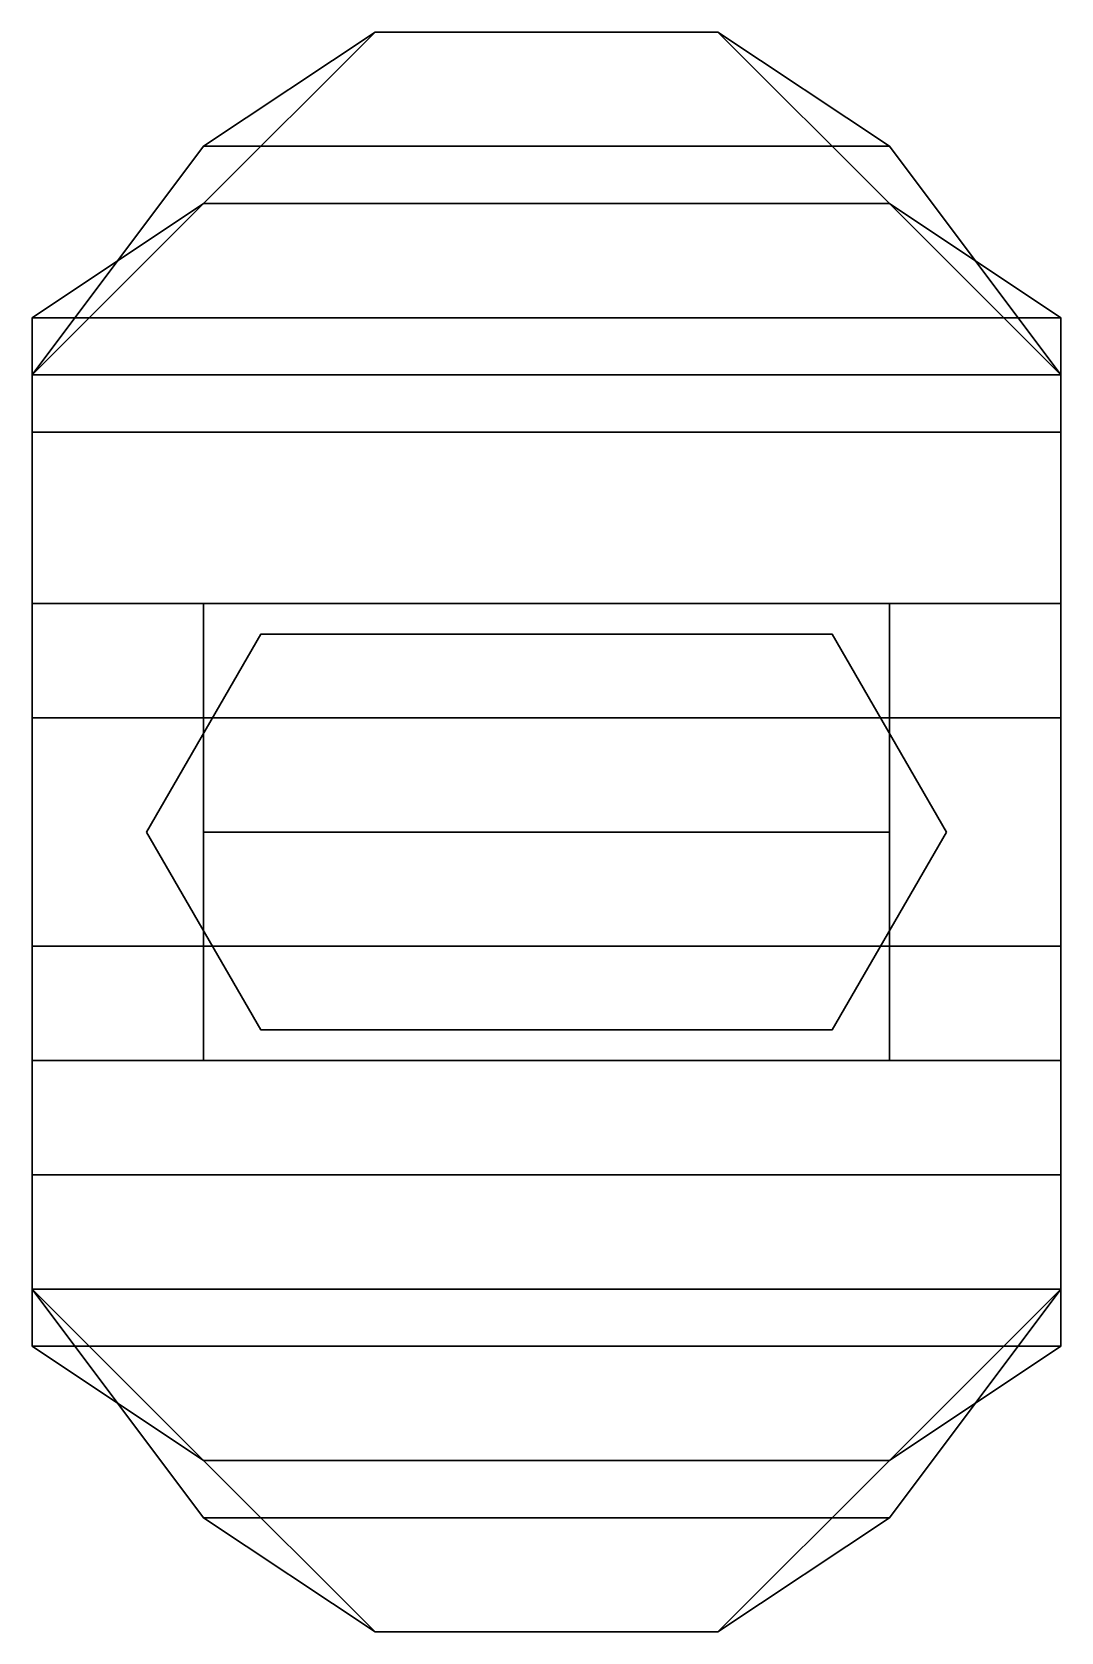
# Model space of a CAD drawing. Extents: x -0.74 to 0.74, y -0.14 to 0.14.
# Drawn here: x -0.74 to -0.56, y -0.14 to 0.14 of the extents above.
import ezdxf

# ---------------------------------------------------------------- set-up
doc = ezdxf.new("R2010")
doc.units = 0
doc.layers.add('CRANE_SUPPORTS', color=6, linetype='CONTINUOUS')

msp = doc.modelspace()

# ---------------------------------------------------------------- linework, layer by layer
at = {"layer": 'CRANE_SUPPORTS'}
for points in [[(-0.68, 0.14, -0.84), (-0.71, 0.12, -0.84), (-0.74, 0.08, -0.77), (-0.71, 0.11, -0.77)], [(-0.62, 0.14, -0.84), (-0.59, 0.12, -0.84), (-0.71, 0.12, -0.84), (-0.68, 0.14, -0.84)], [(-0.59, 0.11, -0.77), (-0.62, 0.14, -0.84), (-0.68, 0.14, -0.84), (-0.71, 0.11, -0.77)], [(-0.56, 0.08, -0.77), (-0.59, 0.12, -0.84), (-0.62, 0.14, -0.84), (-0.59, 0.11, -0.77)], [(-0.74, 0.08, -0.77), (-0.71, 0.12, -0.84), (-0.59, 0.12, -0.84), (-0.56, 0.08, -0.77)], [(-0.56, 0.09, -0.72), (-0.59, 0.11, -0.77), (-0.71, 0.11, -0.77), (-0.74, 0.09, -0.72)], [(-0.71, 0.11, -0.77), (-0.74, 0.08, -0.77), (-0.74, 0.07, -0.75), (-0.74, 0.09, -0.72)], [(-0.56, 0.07, -0.75), (-0.56, 0.08, -0.77), (-0.59, 0.11, -0.77), (-0.56, 0.09, -0.72)], [(-0.74, 0.09, -0.72), (-0.74, -0.09, -0.72), (-0.56, -0.09, -0.72), (-0.56, 0.09, -0.72)], [(-0.74, 0.07, -0.75), (-0.74, -0.06, -0.75), (-0.74, -0.09, -0.72), (-0.74, 0.09, -0.72)], [(-0.56, -0.09, -0.72), (-0.56, -0.06, -0.75), (-0.56, 0.07, -0.75), (-0.56, 0.09, -0.72)], [(-0.74, 0.07, -0.75), (-0.74, 0.08, -0.77), (-0.56, 0.08, -0.77), (-0.56, 0.07, -0.75)], [(-0.56, 0.07, -0.75), (-0.56, -0.06, -0.75), (-0.74, -0.06, -0.75), (-0.74, 0.07, -0.75)], [(-0.59, 0.04, -0.1), (-0.56, 0.04, -0.13), (-0.74, 0.04, -0.13), (-0.71, 0.04, -0.1)], [(-0.56, 0.04, -0.13), (-0.56, -0.04, -0.13), (-0.74, -0.04, -0.13), (-0.74, 0.04, -0.13)], [(-0.74, 0.04, -0.05), (-0.71, 0.04, -0.05), (-0.71, 0.04, -0.1), (-0.74, 0.04, -0.13)], [(-0.74, 0.04, -0.13), (-0.74, -0.04, -0.13), (-0.74, -0.04, -0.05), (-0.74, 0.04, -0.05)], [(-0.74, 0.02, 0.03), (-0.71, 0.02, 0.03), (-0.71, 0.04, -0.05), (-0.74, 0.04, -0.05)], [(-0.74, 0.04, -0.05), (-0.74, -0.04, -0.05), (-0.74, -0.02, 0.03), (-0.74, 0.02, 0.03)], [(-0.71, 0.04, -0.1), (-0.71, -0.04, -0.1), (-0.59, -0.04, -0.1), (-0.59, 0.04, -0.1)], [(-0.71, 0.04, -0.05), (-0.71, -0.04, -0.05), (-0.71, -0.04, -0.1), (-0.71, 0.04, -0.1)], [(-0.71, 0.02, 0.03), (-0.71, -0.02, 0.03), (-0.71, -0.04, -0.05), (-0.71, 0.04, -0.05)], [(-0.59, 0.04, -0.05), (-0.56, 0.04, -0.05), (-0.56, 0.04, -0.13), (-0.59, 0.04, -0.1)], [(-0.59, 0.04, -0.1), (-0.59, -0.04, -0.1), (-0.59, -0.04, -0.05), (-0.59, 0.04, -0.05)], [(-0.59, 0.02, 0.03), (-0.56, 0.02, 0.03), (-0.56, 0.04, -0.05), (-0.59, 0.04, -0.05)], [(-0.59, 0.04, -0.05), (-0.59, -0.04, -0.05), (-0.59, -0.02, 0.03), (-0.59, 0.02, 0.03)], [(-0.56, 0.04, -0.05), (-0.56, -0.04, -0.05), (-0.56, -0.04, -0.13), (-0.56, 0.04, -0.13)], [(-0.56, 0.02, 0.03), (-0.56, -0.02, 0.03), (-0.56, -0.04, -0.05), (-0.56, 0.04, -0.05)], [(-0.7, 0.03464, -0.72), (-0.72, 0, -0.72), (-0.72, 0, -0.13), (-0.7, 0.03464, -0.13)], [(-0.6, 0.03464, -0.72), (-0.7, 0.03464, -0.72), (-0.7, 0.03464, -0.13), (-0.6, 0.03464, -0.13)], [(-0.58, 0, -0.72), (-0.6, 0.03464, -0.72), (-0.6, 0.03464, -0.13), (-0.58, 0, -0.13)], [(-0.74, -0.02, 0.03), (-0.71, -0.02, 0.03), (-0.71, 0.02, 0.03), (-0.74, 0.02, 0.03)], [(-0.59, 0, 0.02), (-0.59, 0.02), (-0.71, 0.02), (-0.71, 0, 0.02)], [(-0.59, 0.02), (-0.59, 0, -0.02), (-0.71, 0, -0.02), (-0.71, 0.02)], [(-0.59, -0.02, 0.03), (-0.56, -0.02, 0.03), (-0.56, 0.02, 0.03), (-0.59, 0.02, 0.03)], [(-0.72, 0, -0.72), (-0.7, -0.03464, -0.72), (-0.7, -0.03464, -0.13), (-0.72, 0, -0.13)], [(-0.59, -0.02), (-0.59, 0, 0.02), (-0.71, 0, 0.02), (-0.71, -0.02)], [(-0.59, 0, -0.02), (-0.59, -0.02), (-0.71, -0.02), (-0.71, 0, -0.02)], [(-0.6, -0.03464, -0.72), (-0.58, 0, -0.72), (-0.58, 0, -0.13), (-0.6, -0.03464, -0.13)], [(-0.74, -0.04, -0.05), (-0.71, -0.04, -0.05), (-0.71, -0.02, 0.03), (-0.74, -0.02, 0.03)], [(-0.59, -0.04, -0.05), (-0.56, -0.04, -0.05), (-0.56, -0.02, 0.03), (-0.59, -0.02, 0.03)], [(-0.7, -0.03464, -0.72), (-0.6, -0.03464, -0.72), (-0.6, -0.03464, -0.13), (-0.7, -0.03464, -0.13)], [(-0.71, -0.04, -0.1), (-0.74, -0.04, -0.13), (-0.56, -0.04, -0.13), (-0.59, -0.04, -0.1)], [(-0.74, -0.04, -0.13), (-0.71, -0.04, -0.1), (-0.71, -0.04, -0.05), (-0.74, -0.04, -0.05)], [(-0.59, -0.04, -0.1), (-0.56, -0.04, -0.13), (-0.56, -0.04, -0.05), (-0.59, -0.04, -0.05)], [(-0.56, -0.06, -0.75), (-0.56, -0.08, -0.77), (-0.74, -0.08, -0.77), (-0.74, -0.06, -0.75)], [(-0.74, -0.06, -0.75), (-0.74, -0.08, -0.77), (-0.71, -0.11, -0.77), (-0.74, -0.09, -0.72)], [(-0.59, -0.11, -0.77), (-0.56, -0.08, -0.77), (-0.56, -0.06, -0.75), (-0.56, -0.09, -0.72)], [(-0.74, -0.08, -0.77), (-0.71, -0.12, -0.84), (-0.68, -0.14, -0.84), (-0.71, -0.11, -0.77)], [(-0.56, -0.08, -0.77), (-0.59, -0.12, -0.84), (-0.71, -0.12, -0.84), (-0.74, -0.08, -0.77)], [(-0.62, -0.14, -0.84), (-0.59, -0.12, -0.84), (-0.56, -0.08, -0.77), (-0.59, -0.11, -0.77)], [(-0.74, -0.09, -0.72), (-0.71, -0.11, -0.77), (-0.59, -0.11, -0.77), (-0.56, -0.09, -0.72)], [(-0.71, -0.11, -0.77), (-0.68, -0.14, -0.84), (-0.62, -0.14, -0.84), (-0.59, -0.11, -0.77)], [(-0.68, -0.14, -0.84), (-0.71, -0.12, -0.84), (-0.59, -0.12, -0.84), (-0.62, -0.14, -0.84)]]:
    msp.add_3dface(points, dxfattribs=at)

doc.saveas('drawing.dxf')
